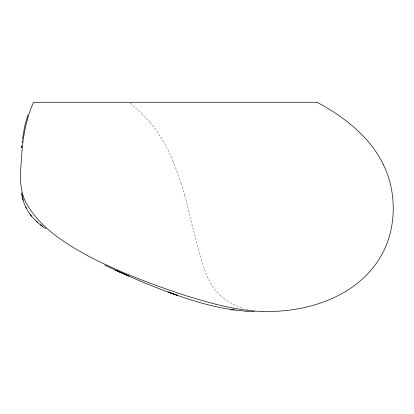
<?xml version="1.0" encoding="UTF-8"?>
<svg xmlns="http://www.w3.org/2000/svg" width="414" height="414" viewBox="0 0 414 414"><rect width="100%" height="100%" fill="white"/><g stroke="black" fill="none" stroke-linecap="round" stroke-linejoin="round"><path stroke-width="0.31" stroke-dasharray="2.07 1.55" d="M246.144 308.916L248.447 309.455M241.698 307.742L231.793 303.721L224.719 299.151M130.255 103.102L140.211 111.971L149.987 122.342M224.631 299.079L220.957 295.824M220.719 295.596C207.683 284.201 203.176 266.699 198.88 250.63M150.132 122.513C159.752 133.996 167.194 147.12 172.917 160.937M172.99 161.103L174.237 164.084M174.304 164.249L180.996 183.071M181.032 183.185L184.515 194.896M184.566 195.056L185.912 199.584M198.818 250.429L188.753 212.294L187.801 206.482M185.989 199.864L187.682 206.022"/><path stroke-width="0.62" d="M21.621 147.601L21.756 145.909M21.642 147.705L21.771 146.09M22.02 150.147C21.119 168.726 17.14 189.1 27.79 205.779C42.073 229.356 66.53 244.25 90.18 257.063C120.748 272.754 153.045 284.827 185.627 295.596C210.617 303.312 236.182 310.547 262.471 311.463M22.066 142.576L22.242 140.941M22.434 139.327L24.799 125.706L27.924 114.963M254.367 311.561L247.5 311.478L233.305 309.791L233.605 309.848C211.073 306.743 189.245 299.824 167.965 291.953L177.761 295.498L170.935 293.076M262.611 311.468C306.179 312.611 354.601 297.728 379.079 259.273A89.957 89.957 0 0 0 385.434 247.241C393.093 229.553 394.93 209.608 391.747 190.668A97.652 97.652 0 0 0 383.374 164.581M230.717 309.465L233.605 309.848M235.633 310.179L235.949 310.236M171.525 293.293C148.792 285.018 126.487 275.548 104.701 265.027M46.042 228.833C34.745 221.604 25.021 210.762 22.444 197.245L22.842 198.917L21.782 194.073M40.298 224.683L42.813 226.484M36.225 221.174L37.529 222.318M31.609 216.279L29.844 214.028M383.369 164.581C369.728 136.553 343.977 116.691 317.052 102.279L33.575 102.279C29.166 111.868 26.372 122.13 24.457 132.485A209.862 209.862 0 0 0 22.035 150.147M25.813 207.171L26.527 208.661M22.739 198.497L23.153 200.159M22.542 197.649L21.999 195.387M21.569 192.738L21.838 194.394M128.438 275.895L115.837 270.264L128.438 275.895"/></g></svg>
